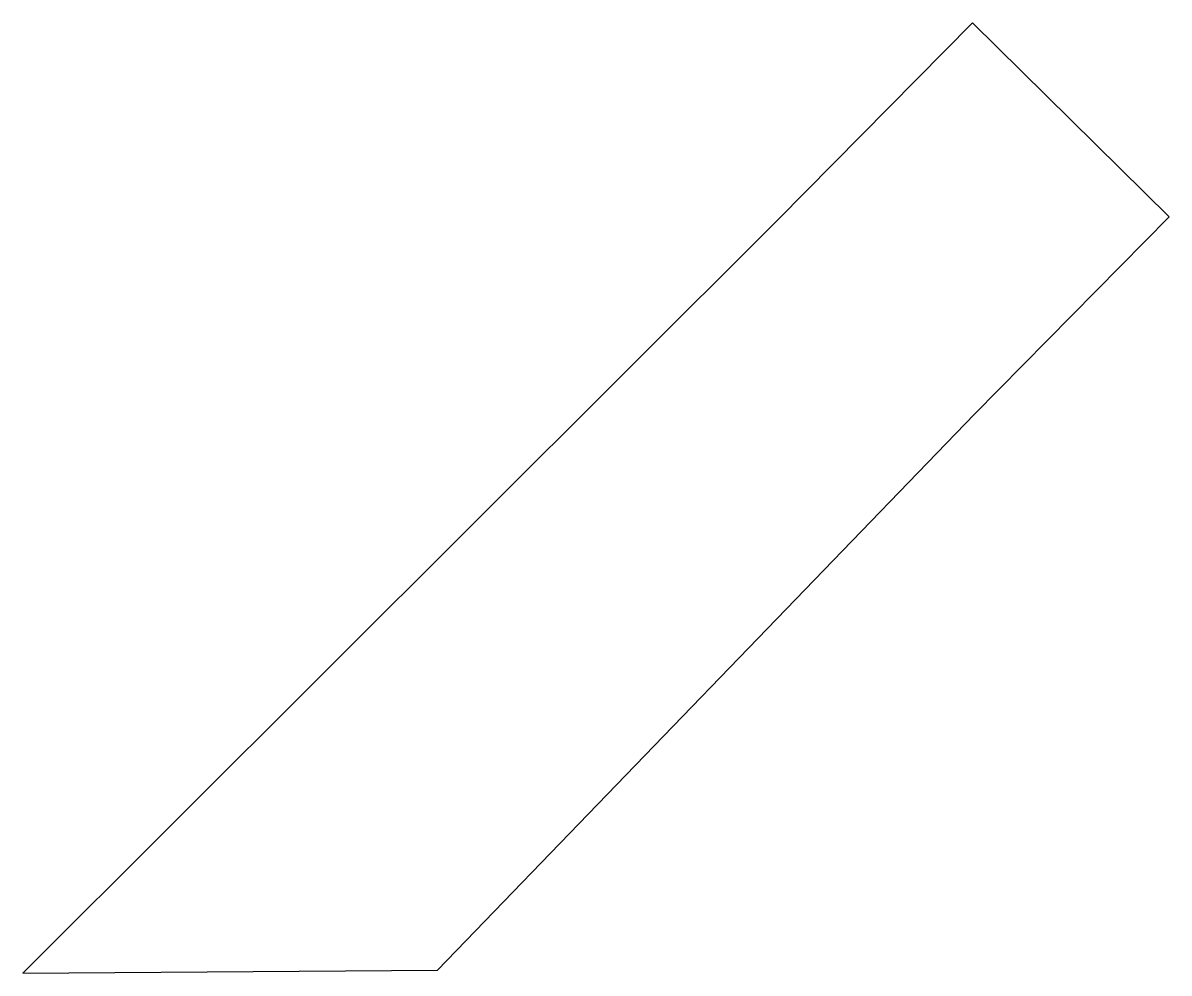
# Model space of a CAD drawing. Header units: millimetres. Extents: x -17.4 to -9.11, y -16.12 to -9.24.
import ezdxf

# ---------------------------------------------------------------- set-up
doc = ezdxf.new("R2010")
doc.units = ezdxf.units.MM

msp = doc.modelspace()

# ---------------------------------------------------------------- linework, layer by layer
at = {"color": 7, "linetype": 'Continuous'}
for p, q in [((-10.5321, -9.2438), (-11.94, -10.6706)), ((-9.1085, -10.6485), (-10.5321, -9.2438)), ((-11.94, -10.6706), (-17.4048, -16.1229)), ((-10.5163, -12.0753), (-9.1085, -10.6485)), ((-14.4049, -16.1028), (-10.5163, -12.0753)), ((-17.4048, -16.1229), (-14.4049, -16.1028))]:
    msp.add_line(p, q, dxfattribs=at)

doc.saveas('drawing.dxf')
